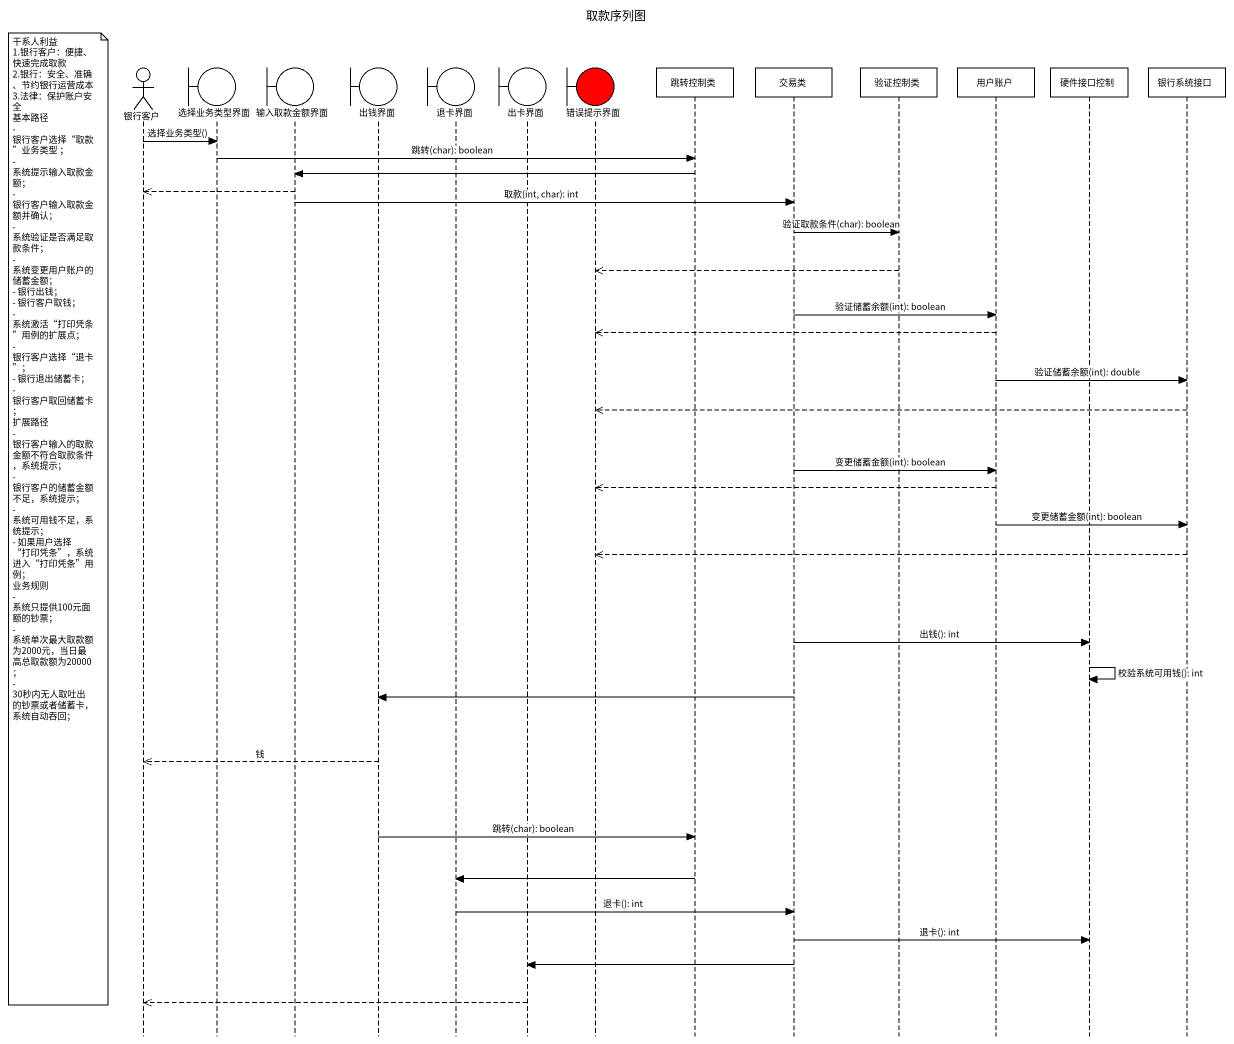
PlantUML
@startuml
title 取款序列图
hide footbox
actor 银行客户
boundary 选择业务类型界面
boundary 输入取款金额界面
boundary 出钱界面
boundary 退卡界面
boundary 出卡界面
boundary 错误提示界面 #FF0000
participant 跳转控制类
participant 交易类
participant 验证控制类
participant 用户账户
participant 硬件接口控制
participant 银行系统接口

银行客户 -> 选择业务类型界面 : 选择业务类型()
选择业务类型界面 -> 跳转控制类 : 跳转(char): boolean
跳转控制类 -> 输入取款金额界面
输入取款金额界面 -->> 银行客户
输入取款金额界面 -> 交易类 : 取款(int, char): int
交易类 -> 验证控制类 : 验证取款条件(char): boolean
验证控制类 -->> 错误提示界面
交易类 -> 用户账户 : 验证储蓄余额(int): boolean
用户账户 -->> 错误提示界面
用户账户 -> 银行系统接口 : 验证储蓄余额(int): double
银行系统接口 -->> 错误提示界面
交易类 -> 用户账户 : 变更储蓄金额(int): boolean
用户账户 -->> 错误提示界面
note left of 银行客户
  干系人利益
  1.银行客户：便捷、快速完成取款
  2.银行：安全、准确、节约银行运营成本
  3.法律：保护账户安全
  基本路径
  - 银行客户选择“取款”业务类型 ；
  - 系统提示输入取款金额；
  - 银行客户输入取款金额并确认；
  - 系统验证是否满足取款条件；
  - 系统变更用户账户的储蓄金额；
  - 银行出钱；
  - 银行客户取钱；
  - 系统激活“打印凭条”用例的扩展点；
  - 银行客户选择“退卡”；
  - 银行退出储蓄卡；
  - 银行客户取回储蓄卡；
  扩展路径
  - 银行客户输入的取款金额不符合取款条件，系统提示；
  - 银行客户的储蓄金额不足，系统提示；
  - 系统可用钱不足，系统提示；
  - 如果用户选择 “打印凭条”，系统进入“打印凭条”用例；
  业务规则
  - 系统只提供100元面额的钞票；
  - 系统单次最大取款额为2000元，当日最高总取款额为20000；
  - 30秒内无人取吐出的钞票或者储蓄卡，系统自动吞回；
end note
用户账户 -> 银行系统接口 : 变更储蓄金额(int): boolean
银行系统接口 -->> 错误提示界面
交易类 -> 硬件接口控制 : 出钱(): int
硬件接口控制 -> 硬件接口控制 : 校验系统可用钱(): int
交易类 -> 出钱界面
出钱界面 -->> 银行客户 : 钱
出钱界面 -> 跳转控制类 : 跳转(char): boolean
跳转控制类 -> 退卡界面
退卡界面 -> 交易类 : 退卡(): int
交易类 -> 硬件接口控制 : 退卡(): int
交易类 -> 出卡界面
出卡界面 -->> 银行客户
@enduml
